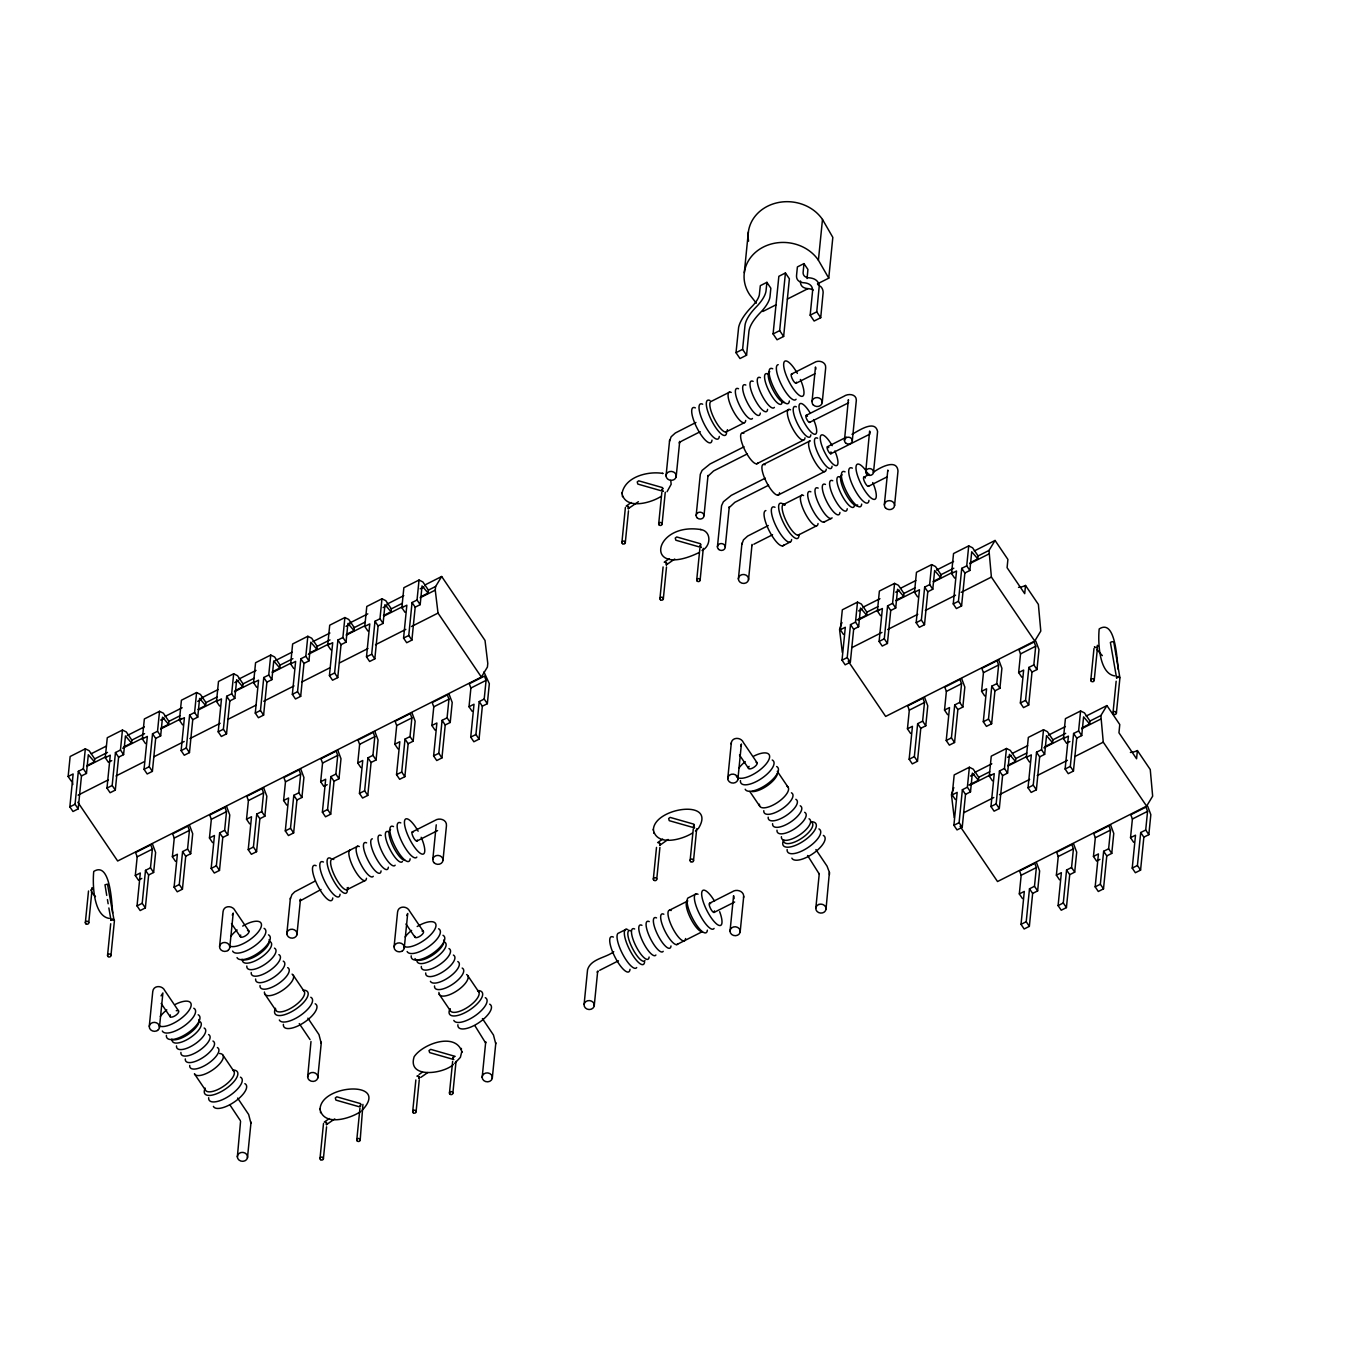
<?xml version="1.0" encoding="UTF-8"?>
<svg xmlns="http://www.w3.org/2000/svg" width="1363" height="1363" viewBox="0 0 1363 1363"><rect width="100%" height="100%" fill="white"/><g stroke="black" fill="none" stroke-linecap="round" stroke-linejoin="round"><path stroke-width="1.5" d="M1118.29 669.54C1116.91 660.68 1115.769 618.189 1099.191 628.939C1097.879 641.939 1098.919 673.543 1114.73 675.912M807.066 278.546L807.918 269.448L803.966 263.604L797.389 266.927L796.571 275.156A35.659 13.971 -34.1 0 0 804.596 282.822A40.822 15.998 -34.1 0 1 812.535 291.495L810.167 315.177L814.137 321.038L820.713 317.715L823.133 292.602A48.489 18.997 -34.1 0 0 820.185 286.111M250.911 1123.231L248.662 1114.508L237.605 1098.067M290.302 899.052L291.921 894.622L294.698 891.828L314.819 881.248M321.225 1043.325L318.976 1034.602L307.902 1018.161M495.723 1043.751L493.474 1035.028L482.417 1018.587M669.523 441.237L671.141 436.79L675.315 433.008L695.948 422.462M741.847 544.314L743.465 539.867L747.64 536.085L768.272 525.556M731.198 744.028C731.096 736.889 741.029 736.684 743.397 742.545L757.112 762.769M743.585 897.604C744.828 891.419 736.889 888.54 732.391 891.709L709.629 903.226M71.285 781.101L68.15 776.467L70.143 756.499L85.324 748.815L89.174 750.723L94.711 758.884L94.422 761.815L86.823 765.665M85.324 748.815L83.33 768.8L78.338 771.322L81.473 775.939L78.185 808.872L72.989 811.513L69.854 806.879L73.142 773.945L68.15 776.467M78.185 808.872L75.05 804.255L78.338 771.322M81.473 775.939L86.465 773.417L88.322 754.727L94.422 761.815M85.341 922.734L88.51 890.993M88.748 922.751L91.917 891.01M111.732 760.639L108.41 762.326L105.275 757.692L107.268 737.724L122.449 730.04L126.299 731.948L131.836 740.109L131.53 743.039L123.948 746.89M122.449 730.04L120.455 750.008L115.463 752.546L118.598 757.164L115.31 790.097L110.113 792.738L106.978 788.104L110.267 755.17L105.275 757.692M115.31 790.097L112.175 785.48L115.463 752.546M118.598 757.164L123.59 754.642L125.447 735.952L131.53 743.039M107.541 955.497L110.71 923.756M114.441 920.468L110.948 955.514M145.483 743.568L142.348 738.95L144.342 718.965L159.522 711.299L163.373 713.19L168.91 721.368L168.603 724.298L161.021 728.132M159.522 711.299L157.529 731.267L152.537 733.788L155.672 738.422L152.383 771.356L147.187 773.98L144.052 769.345L147.34 736.412L142.348 738.95M135.312 875.506L137.186 856.816L135.584 852.574L150.765 844.89L152.366 849.132L150.492 867.822L153.627 872.456L148.635 874.978L145.364 907.911L140.168 910.552L137.033 905.918L140.304 872.984L135.312 875.506L138.464 880.14L141.786 878.454M152.383 771.356L149.249 766.722L152.537 733.788M145.364 907.911L142.212 903.294L145.5 870.361L150.492 867.822M155.672 738.422L160.664 735.901L162.521 717.211L168.603 724.298M153.627 872.456L155.621 852.488L152.435 843.987M182.557 724.826L179.422 720.192L181.415 700.224L196.596 692.54L200.446 694.449L205.983 702.609L205.677 705.54L198.095 709.373M149.283 1026.237L152.758 991.565C153.389 985.023 162.453 985.193 164.787 990.594L178.502 1010.835M196.596 692.54L194.602 712.508L189.61 715.047L192.745 719.664L189.457 752.597L184.261 755.238L181.126 750.604L184.414 717.671L179.422 720.192M172.385 856.765L174.26 838.075L172.658 833.815L187.838 826.148L189.44 830.391L187.566 849.081L190.701 853.715L185.709 856.237L182.438 889.17L177.241 891.794L174.089 887.16L177.377 854.226L172.385 856.765L175.52 861.382M189.457 752.597L186.322 747.98L189.61 715.047M159.454 1027.446L162.896 992.963L161.055 995.859M182.438 889.17L179.286 884.536L182.574 851.602L187.566 849.081M192.745 719.664L197.737 717.142L199.594 698.452L205.677 705.54M190.701 853.715L192.694 833.73L189.508 825.245M219.63 706.068L216.496 701.434L218.489 681.466L233.669 673.782L237.52 675.69L243.057 683.868L242.75 686.799L235.169 690.632M233.669 673.782L231.676 693.767L226.684 696.289L229.819 700.923L226.531 733.856L221.334 736.48L218.199 731.846L221.488 698.912L216.496 701.434M209.459 838.006L211.333 819.316L209.732 815.074L224.912 807.39L226.514 811.632L224.639 830.323L227.774 834.957L222.782 837.478L219.494 870.412L214.315 873.036L211.163 868.418L214.451 835.485L209.459 838.006L212.594 842.641M226.531 733.856L223.396 729.222L226.684 696.289M219.494 870.412L216.359 865.795L219.647 832.861L224.639 830.323M229.819 700.923L234.811 698.384L236.668 679.694L242.75 686.799M227.774 834.957L229.768 814.989L226.582 806.487M219.596 946.348L223.055 911.66C223.702 905.134 232.766 905.305 235.083 910.688L248.816 930.946M256.704 687.327L253.569 682.693L255.563 662.725L270.743 655.041L274.593 656.949L280.114 665.11L279.824 668.04L272.242 671.874M229.768 947.541L233.209 913.057L232.289 915.101M270.743 655.041L268.75 675.009L263.758 677.53L266.892 682.164L263.604 715.098L258.408 717.722L255.273 713.105L258.561 680.171L253.569 682.693M246.533 819.248L248.407 800.558L246.805 796.316L261.986 788.649L263.587 792.891L261.713 811.581L264.848 816.198L259.856 818.737L256.568 851.671L251.371 854.294L248.236 849.66L251.525 816.727L246.533 819.248L249.668 823.882M263.604 715.098L260.469 710.481L263.758 677.53M256.568 851.671L253.433 847.036L256.721 814.103L261.713 811.581M266.892 682.164L271.884 679.643L273.742 660.953L279.824 668.04M264.848 816.198L266.841 796.231L263.655 787.746M237.349 1156.931L240.57 1121.289M293.778 668.569L290.643 663.934L292.636 643.966L307.817 636.282L311.667 638.191L317.187 646.352L316.898 649.299L309.316 653.133M307.817 636.282L305.823 656.267L300.831 658.789L303.966 663.423L300.678 696.357L295.481 698.98L292.346 694.346L295.635 661.413L290.643 663.934M247.453 1157.92A5.128 4.481 5.7 0 0 240.91 1152.536A5.128 4.481 5.7 0 0 239.002 1160.066A5.128 4.481 5.7 0 0 247.453 1157.92L251.031 1122.107M283.606 800.507L285.48 781.817L283.879 777.574L299.059 769.891L300.661 774.133L298.787 792.823L301.922 797.457L296.93 799.979L293.641 832.912L288.445 835.536L285.31 830.919L288.598 797.985L283.606 800.507L286.741 805.141M300.678 696.357L297.543 691.723L300.831 658.789M293.641 832.912L290.506 828.295L293.795 795.345L298.787 792.823M303.966 663.423L308.958 660.885L310.815 642.194L316.898 649.299M286.826 933.774L290.404 897.91M301.922 797.457L303.915 777.489L300.729 768.988M296.93 934.779A5.128 4.481 5.7 0 0 290.404 929.379A5.128 4.481 5.7 0 0 288.496 936.926A5.128 4.481 5.7 0 0 296.93 934.779L300.49 899.171L300.047 900.943L321.021 889.494M330.851 649.81L327.716 645.193L329.71 625.208L344.89 617.541L348.741 619.449L354.261 627.61L353.971 630.541L346.389 634.374M344.89 617.541L342.897 637.509L337.905 640.031L341.04 644.665L337.751 677.598L332.555 680.222L329.42 675.605L332.708 642.672L327.716 645.193M320.68 781.749L322.554 763.059L320.952 758.816L336.133 751.132L337.734 755.392L335.86 774.082L338.995 778.699L334.003 781.238L330.715 814.171L325.518 816.795L322.384 812.161L325.672 779.227L320.68 781.749L323.815 786.383L327.154 784.696M337.751 677.598L334.617 672.964L337.905 640.031M330.715 814.171L327.58 809.537L330.868 776.603L335.86 774.082M341.04 644.665L346.032 642.143L347.889 623.453L353.971 630.541M307.663 1077.026L310.985 1041.519M338.995 778.699L340.989 758.731L337.803 750.229M317.766 1078.031A5.128 4.481 5.7 0 0 311.224 1072.63A5.128 4.481 5.7 0 0 309.316 1080.178A5.128 4.481 5.7 0 0 317.766 1078.031L321.327 1042.201M367.925 631.069L364.79 626.435L366.783 606.467L381.964 598.783L385.814 600.691L391.334 608.852L391.045 611.783L383.463 615.633M381.964 598.783L379.97 618.768L374.978 621.289L378.113 625.907L374.825 658.857L369.629 661.481L366.494 656.847L369.782 623.913L364.79 626.435M357.753 763.007L359.628 744.317L358.026 740.075L373.206 732.391L374.808 736.633L372.934 755.323L376.069 759.958L371.077 762.479L367.789 795.413L362.592 798.037L359.457 793.419L362.745 760.486L357.753 763.007L360.888 767.625M319.998 1158.584L323.508 1123.487M374.825 658.857L371.69 654.223L374.978 621.289M323.406 1158.601L326.575 1126.843M367.789 795.413L364.654 790.779L367.942 757.845L372.934 755.323M378.113 625.907L383.105 623.385L384.962 604.695L391.045 611.783M376.069 759.958L378.062 739.973L374.876 731.488M404.998 612.311L401.864 607.694L403.857 587.709L419.037 580.042L422.888 581.95L428.408 590.111L428.118 593.041L420.537 596.875M419.037 580.042L417.044 600.01L412.052 602.531L415.187 607.165L411.899 640.099L406.702 642.723L403.567 638.105L406.856 605.172L401.864 607.694M394.827 744.249L396.701 725.559L395.1 721.317L410.28 713.633L411.882 717.892L410.007 736.582L413.142 741.199L408.15 743.721L404.862 776.671L399.666 779.295L396.531 774.661L399.819 741.728L394.827 744.249L397.962 748.883M356.782 1139.979L359.951 1108.221M411.899 640.099L408.764 635.465L412.052 602.531M360.19 1139.996L362.933 1104.388M404.862 776.671L401.727 772.037L405.015 739.104L410.007 736.582M415.187 607.165L420.179 604.644L422.036 585.954L428.118 593.041M413.142 741.199L415.136 721.231L411.95 712.73M394.094 946.757L397.57 912.068C398.2 905.543 407.264 905.714 409.599 911.114L423.314 931.355M481.36 677.053L438.017 613.094L435.257 590.128L435.632 586.465L441.68 576.498L485.024 640.457L487.784 663.423L487.409 667.086L481.36 677.053L117.661 861.007L77.827 802.245M404.266 947.966L407.707 913.483L406.804 915.51M431.901 725.508L433.775 706.818L432.173 702.558L447.354 694.891L448.955 699.134L447.081 717.824L450.216 722.458L445.224 724.98L441.936 757.913L436.739 760.537L433.604 755.92L436.893 722.986L431.901 725.508L435.036 730.125M441.936 757.913L438.801 753.279L442.089 720.346L447.081 717.824M432.821 859.269L436.245 824.819M450.216 722.458L452.209 702.473L449.023 693.988M412.682 1111.697L415.851 1079.956M416.09 1111.714L419.259 1079.973M442.975 860.479L446.451 825.774C447.115 819.623 439.346 817.391 434.984 820.441L412.239 831.941M469.025 706.733L470.899 688.042L469.298 683.783L484.478 676.116L486.08 680.358L484.206 699.049L487.341 703.683L482.349 706.204L479.06 739.138L473.864 741.762L470.729 737.144L474.017 704.211L469.025 706.733L472.16 711.35M479.06 739.138L475.926 734.504L479.214 701.57L484.206 699.049M487.341 703.683L489.334 683.698L483.933 671.942M449.466 1093.092L452.635 1061.351M452.874 1093.126L456.043 1061.368M482.161 1077.452L485.722 1041.809L485.603 1042.934L474.903 1025.692M492.264 1078.44A5.128 4.481 5.7 0 0 485.722 1073.056A5.128 4.481 5.7 0 0 483.814 1080.586A5.128 4.481 5.7 0 0 492.264 1078.44L495.842 1042.627M621.903 542.559L625.396 507.479M625.31 542.576L628.479 510.835M584.097 1004.446L587.555 969.74C590.843 958.649 605.973 957.899 613.742 951.698M594.251 1005.655L597.693 971.206L597.198 972.262L598.238 971.223M658.687 523.954L661.856 492.213M666.047 475.96L669.625 440.096M662.094 523.971L665.263 492.23M659.931 598.698L663.1 566.94M663.338 598.715L666.507 566.974M676.15 476.948A5.128 4.481 5.7 0 0 669.625 471.564A5.128 4.481 5.7 0 0 667.717 479.112A5.128 4.481 5.7 0 0 676.15 476.948L679.711 441.356L679.268 443.111M653.337 879.135L656.506 847.394M656.745 879.169L659.913 847.411M696.152 515.589L700.309 474.273L702.115 470.388L710.038 463.982L744.045 446.791M696.714 580.093L699.883 548.352M704.007 515.64L708.01 475.414L707.908 476.283L713.582 470.951L747.384 453.862M700.122 580.11L703.291 548.369M736.02 352.676L738.61 327.512A48.489 18.997 -34.1 0 1 750.962 307.578L752.427 306.062A27.976 10.955 -34.1 0 0 759.344 294.834L760.315 285.668L766.892 282.345L770.845 288.206L770.027 296.435A35.659 13.971 -34.1 0 1 759.532 313.473A40.822 15.998 -34.1 0 0 748.917 331.516L746.566 355.215L739.99 358.537L736.02 352.676L742.596 349.354L744.965 325.672A40.822 15.998 -34.1 0 1 755.562 307.629A35.659 13.971 -34.1 0 0 766.057 290.592L766.892 282.345M744.3 272.719L748.372 231.966M717.415 546.972L721.572 505.639L723.378 501.771L731.301 495.348L765.29 478.157M690.121 860.547L693.29 828.789M693.528 860.564L696.697 828.806M725.252 547.006L729.273 506.78L729.154 507.649L734.844 502.317L768.63 485.228M738.388 579.036L741.966 543.173M727.74 778.682L731.318 742.835M748.491 580.025A5.128 4.481 5.7 0 0 741.949 574.641A5.128 4.481 5.7 0 0 740.041 582.188A5.128 4.481 5.7 0 0 748.491 580.025L752.035 544.433M773.094 333.935L778.852 276.297L785.429 272.975L789.381 278.819L783.64 336.457L777.063 339.779L773.094 333.935L779.67 330.613L785.429 272.975M737.843 779.687A5.128 4.481 5.7 0 0 731.301 774.286A5.128 4.481 5.7 0 0 729.392 781.834A5.128 4.481 5.7 0 0 737.843 779.687L741.404 744.011L740.876 746.14M730.023 931.304L733.584 895.678L734.061 898.66M803.966 263.604L803.097 272.702A27.976 10.955 -34.1 0 0 808.395 277.762L809.707 277.865A48.489 18.997 -34.1 0 1 819.163 286.758L816.744 311.854L820.713 317.715M740.126 932.309A5.128 4.481 5.7 0 0 733.584 926.925A5.128 4.481 5.7 0 0 731.675 934.456A5.128 4.481 5.7 0 0 740.126 932.309L743.704 896.428M817.459 283.862L828.755 278.154L818.413 260.214L822.485 219.46A40.106 35.08 5.7 0 0 774.576 203.462A40.106 35.08 5.7 0 0 748.577 241.149M812.041 401.455L815.483 367.005L815.858 369.186M828.755 278.154L832.827 237.383L822.485 219.46M822.213 402.647L825.671 367.942C826.336 361.808 818.567 359.576 814.205 362.609L791.46 374.109M844.447 440.59L848.365 399.7L848.519 400.637M852.301 440.641L856.339 400.194C856.373 393.856 848.042 393.345 843.97 396.258L806.197 415.357M843.458 634.408L840.324 629.774L842.317 609.806L857.497 602.122L861.348 604.03L866.885 612.191L866.595 615.122L857.106 619.926M815.841 907.997L819.282 873.53M857.497 602.122L855.504 622.107L850.512 624.629L853.647 629.246L850.359 662.179L845.162 664.82L842.027 660.186L845.316 627.253L840.324 629.774M865.709 471.956L869.628 431.066L870.19 432.855M850.359 662.179L847.224 657.562L850.512 624.629M826.012 909.206L829.403 872.405L827.068 866.169L815.909 849.575M873.547 472.007L877.585 431.56C875.063 418.765 857.106 431.781 851.994 434.303M853.647 629.246L858.639 626.724L860.513 608.034L866.595 615.122M884.366 504.531L887.807 470.082L887.807 471.104M880.532 615.65L877.397 611.033L879.391 591.048L894.571 583.381L898.421 585.289L903.959 593.45L903.669 596.381L896.07 600.214M894.571 583.381L892.578 603.349L887.586 605.871L890.721 610.505L887.432 643.438L882.236 646.062L879.101 641.445L882.389 608.494L877.397 611.033M894.537 505.741L897.996 471.019C896.888 457.525 877.925 468.753 873.274 472.399M887.432 643.438L884.297 638.804L887.586 605.871M890.721 610.505L895.712 607.983L897.57 589.293L903.669 596.381M917.606 596.909L914.471 592.275L916.464 572.307L931.645 564.623L935.495 566.531L941.032 574.692L940.743 577.622L933.144 581.473M931.645 564.623L929.651 584.591L924.659 587.129L927.794 591.746L924.506 624.68L919.309 627.321L916.175 622.687L919.463 589.753L914.471 592.275M907.451 728.847L909.308 710.157L907.707 705.898L922.887 698.231L924.489 702.473L922.632 721.163L925.767 725.798L920.775 728.319L917.486 761.253L912.29 763.876L909.155 759.242L912.443 726.309L907.451 728.847L910.586 733.464M924.506 624.68L921.371 620.063L924.659 587.129M917.486 761.253L914.352 756.618L917.64 723.685L922.632 721.163M927.794 591.746L932.786 589.225L934.643 570.535L940.743 577.622M925.767 725.798L927.76 705.813L924.557 697.328M954.679 578.151L951.544 573.533L953.538 553.548L968.718 545.881L972.569 547.773L978.106 555.951L977.816 558.881L970.217 562.715M968.718 545.881L966.725 565.849L961.733 568.371L964.868 573.005L961.579 605.939L956.383 608.562L953.248 603.928L956.536 570.995L951.544 573.533M944.525 710.089L946.382 691.399L944.78 687.156L959.961 679.473L961.562 683.715L959.705 702.405L962.84 707.039L957.848 709.561L954.56 742.494L949.364 745.135L946.229 740.501L949.517 707.567L944.525 710.089L947.66 714.723M961.579 605.939L958.445 601.304L961.733 568.371M954.56 742.494L951.425 737.877L954.713 704.944L959.705 702.405M964.868 573.005L969.86 570.484L971.717 551.794L977.816 558.881M955.327 799.519L952.192 794.885L954.185 774.917L969.366 767.233L973.216 769.141L978.753 777.302L978.464 780.232L968.974 785.037M962.84 707.039L964.834 687.071L961.631 678.57M969.366 767.233L967.372 787.201L962.38 789.722L965.515 794.356L962.227 827.29L957.03 829.914L953.896 825.297L957.184 792.363L952.192 794.885M962.227 827.29L959.092 822.673L962.38 789.722M848.178 661.106L885.66 716.427L1034.738 641.036L991.395 577.077L989.01 550.431L995.058 540.464L1007.904 559.443L1007.087 567.672L1024.703 593.672L1025.521 585.443A17.072 14.925 5.7 0 1 1018.536 587.351M965.515 794.356L970.507 791.835L972.364 773.145L978.464 780.232M981.599 691.348L983.456 672.658L981.854 668.398L997.035 660.731L998.636 664.974L996.762 683.664L999.914 688.298L994.922 690.82L991.634 723.753L986.437 726.377L983.302 721.743L986.591 688.809L981.599 691.348L984.733 695.965M991.634 723.753L988.499 719.119L991.77 686.185L996.762 683.664M992.4 780.76L989.265 776.126L991.259 756.158L1006.439 748.474L1010.29 750.383L1015.827 758.544L1015.537 761.491L1007.939 765.325M999.914 688.298L1001.907 668.313L998.704 659.828M1006.439 748.474L1004.446 768.459L999.454 770.981L1002.589 775.615L999.3 808.549L994.104 811.172L990.969 806.538L994.257 773.605L989.265 776.126M999.3 808.549L996.166 803.914L999.454 770.981M1002.589 775.615L1007.581 773.077L1009.438 754.386L1015.537 761.491M1018.655 672.589L1020.529 653.899L1018.928 649.657L1034.108 641.973L1035.71 646.215L1033.835 664.905L1036.97 669.54L1031.995 672.061L1028.707 704.995L1023.511 707.618L1020.376 703.001L1023.647 670.068L1018.655 672.589L1021.807 677.224M1028.707 704.995L1025.572 700.378L1028.844 667.444L1033.835 664.905M1029.474 762.002L1026.339 757.385L1028.332 737.4L1043.513 729.733L1047.363 731.641L1052.9 739.802L1052.594 742.733L1045.012 746.566M1036.97 669.54L1038.981 649.572L1035.778 641.07M1043.513 729.733L1041.519 749.701L1036.527 752.223L1039.662 756.857L1036.374 789.79L1031.178 792.414L1028.043 787.797L1031.331 754.863L1026.339 757.385M1019.32 893.941L1021.177 875.25L1019.575 871.008L1034.756 863.324L1036.357 867.584L1034.483 886.274L1037.635 890.891L1032.643 893.429L1029.355 926.363L1024.158 928.987L1021.023 924.353L1024.312 891.419L1019.32 893.941L1022.454 898.575M1036.374 789.79L1033.239 785.156L1036.527 752.223M1029.355 926.363L1026.22 921.729L1029.491 888.795L1034.483 886.274M1039.662 756.857L1044.654 754.335L1046.511 735.645L1052.594 742.733M1037.635 890.891L1039.628 870.923L1036.425 862.421M1069.87 741.574L1066.548 743.261L1063.413 738.627L1065.406 718.659L1080.586 710.975L1084.437 712.883L1089.974 721.044L1089.667 723.974L1082.086 727.825M1080.586 710.975L1078.593 730.96L1073.601 733.481L1076.736 738.099L1073.448 771.049L1068.251 773.673L1065.116 769.039L1068.405 736.105L1063.413 738.627M1056.376 875.199L1058.25 856.509L1056.649 852.267L1071.829 844.583L1073.431 848.825L1071.557 867.515L1074.691 872.15L1069.716 874.671L1066.428 907.605L1061.232 910.228L1058.097 905.611L1061.368 872.678L1056.376 875.199L1059.528 879.817M1073.448 771.049L1070.313 766.415L1073.601 733.481M1066.428 907.605L1063.293 902.97L1066.565 870.037L1071.557 867.515M1076.736 738.099L1081.728 735.577L1083.585 716.887L1089.667 723.974M1090.809 680.222L1093.978 648.481M1074.691 872.15L1076.702 852.165L1073.499 843.68M1094.216 680.239L1097.385 648.498M960.046 826.217L997.529 881.537L1146.607 806.129L1103.263 742.171L1100.878 715.541L1106.926 705.574L1119.773 724.554L1118.955 732.783L1136.572 758.782L1137.389 750.553A17.072 14.925 5.7 0 1 1130.404 752.444M1093.45 856.441L1095.324 837.751L1093.722 833.509L1108.903 825.825L1110.504 830.084L1108.63 848.774L1111.765 853.391L1106.773 855.913L1103.502 888.863L1098.305 891.487L1095.17 886.853L1098.442 853.92L1093.45 856.441L1096.602 861.075L1099.924 859.389M1112.992 712.985L1116.161 681.244M1116.399 713.002L1119.909 677.956M1103.502 888.863L1100.35 884.229L1103.638 851.296L1108.63 848.774M1111.765 853.391L1113.758 833.423L1110.572 824.922M1130.523 837.7L1132.397 819.01L1130.796 814.75L1145.976 807.083L1147.578 811.326L1145.704 830.016L1148.839 834.65L1143.847 837.172L1140.575 870.105L1135.379 872.729L1132.227 868.112L1135.515 835.178L1130.523 837.7L1133.658 842.317M1140.575 870.105L1137.424 865.471L1140.712 832.537L1145.704 830.016M1148.839 834.65L1150.832 814.665L1147.646 806.18M112.703 912.989C111.766 903.89 110.471 860.769 93.74 871.451C92.411 884.451 93.468 916.055 109.279 918.423M320.066 1109.738C319.862 1084.164 390.806 1079.837 362.081 1110.402M461.836 1051.401L460.387 1057.364L454.714 1063.361M621.971 493.713C624.782 476.641 648.294 470.831 663.117 473.472L662.333 473.336M653.405 830.288C652.911 807.85 717.347 797.883 698.469 828.346M114.373 920.042L111.085 920.11A1.704 1.431 3.2 0 1 113.913 919.446L107.49 884.127L104.985 884.808L106.723 895.406M111.033 920.468L108.87 907.945M1116.501 678.041L1119.381 676.934A1.704 1.431 3.2 0 0 1116.536 677.598L1110.385 642.433L1112.106 641.666L1113.741 641.939L1119.875 677.581M751.933 545.575L752.189 545.404M841.942 622.516L839.557 629.502L842.317 652.468M1034.738 641.036L1040.787 631.069L1038.385 604.422L1025.521 585.443M953.81 787.61L951.425 794.612L954.185 817.579M1146.607 806.129L1152.655 796.162L1150.253 769.533L1137.389 750.553M667.035 491.753L671.158 484.291L670.749 480.372M679.507 442.719L680.887 441.527M419.088 1078.525L419.293 1078.303A1.704 1.465 11.5 0 0 417.76 1076.054L416.942 1076.174A1.721 1.056 36.5 0 1 418.066 1076.378L418.407 1076.668A1.704 0.869 48 0 1 419.105 1078.593M702.013 550.533C711.179 546.103 711.707 530.923 700.361 529.474M695.403 830.97L697.958 828.857M419.037 1074.504L422.496 1072.085M420.86 1077.366L427.795 1072.528M626.196 506.048L631.256 502.504M628.19 508.808A1.704 0.92 52.8 0 0 627.372 506.303L627.508 506.116A1.704 1.465 12.6 0 1 628.326 508.62L638.378 501.703M664.224 562.186L669.284 558.643M666.371 564.759A1.704 1.465 12.6 0 0 665.536 562.255L665.4 562.442A1.704 0.92 52.8 0 1 666.217 564.946L674.736 559.017M657.613 842.624L662.691 839.097M659.76 845.213A1.704 1.465 12.6 0 0 658.942 842.709L658.806 842.879A1.704 0.92 52.8 0 1 659.624 845.401L668.126 839.455M324.292 1122.056L329.352 1118.529M326.421 1124.645A1.704 1.465 12.6 0 0 325.604 1122.141L325.467 1122.311A1.704 0.92 52.8 0 1 326.456 1124.645L334.787 1118.887M661.089 496.405C650.764 503.1 624.901 510.324 621.818 492.776M699.117 552.543C642.978 579.701 652.451 521.637 701.144 529.611M692.506 832.997C682.199 839.676 656.336 846.9 653.252 829.368M360.803 1111.458C350.359 1118.716 323.389 1126.962 319.913 1108.801M453.436 1064.435C443.486 1073.993 406.992 1078.968 414.148 1056.734C422.99 1043.513 456.418 1031.723 462.006 1052.338M681.79 441.016L700.241 431.679M762.854 311.48L776.041 304.801M787.337 299.093L808.038 288.615M810.167 315.177L816.744 311.854M729.682 392.067L711.435 401.301A17.072 4.873 63.2 0 0 715.575 421.269A17.072 4.873 63.2 0 0 727.45 429.669M796.162 383.207L814.938 373.718M725.866 432.054L744.113 422.82M91.236 753.739L106.382 746.072M127.219 735.526L144.274 726.905M165.11 716.376L182.165 707.755M201.094 698.163L218.148 689.542M238.985 679.013L256.04 670.392M274.985 660.799L292.023 652.178M312.86 641.649L329.914 633.011M348.86 623.436L367.806 613.861M386.751 604.269L403.789 595.648M424.626 585.119L441.68 576.498M160.664 720.073L164.446 718.165M197.737 701.332L201.52 699.406M234.811 682.573L238.593 680.648M346.015 626.316L349.814 624.407M383.088 607.574L386.888 605.649M420.162 588.816L423.961 586.908M94.711 758.884L107.507 752.41M131.836 740.109L144.597 733.652M168.91 721.368L179.848 715.831M205.983 702.609L216.921 697.072M243.057 683.868L253.995 678.331M280.114 665.11L292.892 658.653M317.187 646.352L329.965 639.894M354.261 627.61L365.216 622.073M391.334 608.852L402.289 603.315M428.408 590.111L435.632 586.465M742.256 433.042L788.956 409.428M86.704 766.415L105.65 756.84M122.704 748.219L143.541 737.673M160.595 729.052L181.432 718.522M198.47 709.884L217.416 700.309M234.47 691.688L253.416 682.113M272.361 672.521L291.29 662.946M308.345 654.325L329.182 643.779M346.236 635.158L365.182 625.583M384.11 615.991L403.056 606.416M420.111 597.795L435.257 590.128M809.52 422.428L848.604 402.767M78.1 795.14L108.41 779.806M115.991 775.973L144.41 761.61M153.883 756.806L184.192 741.489M189.866 738.61L220.176 723.276M227.757 719.443L256.176 705.08M263.741 701.246L294.05 685.913M301.632 682.079L330.05 667.717M339.523 662.912L367.942 648.549M375.507 644.716L405.816 629.382M411.507 626.503L438.017 613.094M69.854 806.879L75.05 804.255M106.978 788.104L112.175 785.48M144.052 769.345L149.249 766.722M181.126 750.604L186.322 747.98M218.199 731.846L223.396 729.222M255.273 713.105L260.469 710.481M292.346 694.346L297.543 691.723M329.42 675.605L334.617 672.964M366.494 656.847L371.69 654.223M403.567 638.105L408.764 635.465M756.686 463.795L803.403 440.181M763.519 464.408L810.218 440.794A17.072 4.873 63.2 0 0 814.358 460.762A17.072 4.873 63.2 0 0 826.251 469.162M827.443 446.723L846.338 437.182M830.766 453.794L869.867 434.133M777.949 495.161L824.649 471.547M783.759 504.378L802.006 495.144M863.801 477.186L869.475 474.324M753.841 544.229L772.565 534.756M868.504 486.284L887.262 476.794M137.186 856.816L152.366 849.132M174.26 838.075L189.44 830.391M211.333 819.316L226.514 811.632M248.407 800.558L263.587 792.891M285.48 781.817L300.661 774.133M322.554 763.059L337.734 755.392M359.628 744.317L374.808 736.633M396.701 725.559L411.882 717.892M433.775 706.818L448.955 699.134M470.899 688.042L486.08 680.358M798.19 535.131L816.437 525.897M823.746 522.216L831.038 518.519M782.498 545.933L789.79 542.235M137.033 905.918L142.212 903.294M174.089 887.16L179.286 884.536M211.163 868.418L216.359 865.795M248.236 849.66L253.433 847.036M285.31 830.919L290.506 828.295M322.384 812.161L327.58 809.537M359.457 793.419L364.654 790.779M396.531 774.661L401.727 772.037M433.604 755.92L438.801 753.279M470.729 737.144L475.926 734.504M332.214 859.116L357.753 846.202M862.949 607.268L879.936 598.681M900.704 588.186L915.8 580.553M936.551 570.058L953.538 561.454M974.289 550.959L995.058 540.464M858.639 610.914L862.438 608.988M895.712 592.155L899.512 590.247M866.885 612.191L877.823 606.654M903.959 593.45L914.897 587.913M941.032 574.692L953.793 568.235M978.106 555.951L989.01 550.431M416.942 841.022L437.591 830.595M858.434 619.961L879.186 609.465M896.173 600.879L915.033 591.321M933.911 581.78L952.788 572.239M969.757 563.652L988.635 554.111M346.645 889.869L364.892 880.651M851.756 647.698L881.946 632.432M887.603 629.57L917.793 614.287M925.341 610.471L955.548 595.205M961.205 592.343L991.395 577.077M842.027 660.186L847.224 657.562M879.101 641.445L884.297 638.804M916.175 622.687L921.371 620.063M953.248 603.928L958.445 601.304M909.308 710.157L924.489 702.473M946.382 691.399L961.562 683.715M983.456 672.658L998.636 664.974M1020.529 653.899L1035.71 646.215M909.155 759.242L914.352 756.618M946.229 740.501L951.425 737.877M983.302 721.743L988.499 719.119M1020.376 703.001L1025.572 700.378M626.162 929.276L618.87 932.974A19.627 5.605 63.2 0 0 622.431 953.674A19.627 5.605 63.2 0 0 636.708 967.543M696.237 893.838L688.928 897.535A19.627 5.605 63.2 0 0 693.699 920.485A19.627 5.605 63.2 0 0 707.363 930.162M669.574 910.177L687.821 900.943A17.072 4.873 63.2 0 0 689.934 916.958A17.072 4.873 63.2 0 0 702.252 931.696L676.712 944.61M974.818 772.378L991.804 763.791M1012.556 753.296L1027.668 745.663M1048.42 735.151L1065.406 726.564M1086.158 716.069L1106.926 705.574M970.507 776.024L974.306 774.099M1007.581 757.266L1011.363 755.341M978.753 777.302L989.691 771.765M1015.827 758.544L1026.765 753.023M1052.9 739.802L1065.662 733.345M1089.974 721.044L1100.878 715.541M599.703 970.286L618.461 960.796M714.025 912.443L734.64 902.016M970.303 785.071L991.054 774.559M1008.041 765.972L1026.901 756.431M1043.888 747.844L1064.656 737.349M1081.626 728.745L1100.503 719.204M963.624 812.808L993.814 797.525M999.471 794.663L1029.661 779.397M1037.209 775.581L1067.416 760.315M1074.964 756.499L1103.263 742.171M953.896 825.297L959.092 822.673M990.969 806.538L996.166 803.914M1028.043 787.797L1033.239 785.156M1065.116 769.039L1070.313 766.415M1021.177 875.25L1036.357 867.584M1058.25 856.509L1073.431 848.825M1095.324 837.751L1110.504 830.084M1132.397 819.01L1147.578 811.326M1021.023 924.353L1026.22 921.729M1058.097 905.611L1063.293 902.97M1095.17 886.853L1100.35 884.229M1132.227 868.112L1137.424 865.471M662.469 487.596L638.668 480.815L637.237 481.957L637.799 484.069L661.259 490.782M700.497 543.735L676.712 536.954L675.264 538.095L675.827 540.208L699.304 546.921M693.886 824.172L670.102 817.391L668.671 818.533L669.216 820.662L692.694 827.358M360.565 1103.604L336.763 1096.823L335.332 1097.982L335.894 1100.094L359.355 1106.79M455.174 1056.393L430.708 1049.357L429.004 1050.566L429.669 1052.611L453.828 1059.545M1095.085 647.374L1094.455 646.744A1.704 1.602 -59.9 0 0 1095.341 647.612M1096.704 649.384L1102.343 655.637M91.253 891.896L95.478 896.598M756.346 303.182L749.82 294.902A40.106 35.08 5.7 0 1 763.416 247.01A40.106 35.08 5.7 0 1 818.413 260.214M966.725 565.849L969.86 570.484M1078.593 730.96L1081.728 735.577M1028.844 667.444L1031.995 672.061M1140.712 832.537L1143.847 837.172M779.67 330.613L783.64 336.457M929.651 584.591L932.786 589.225M1041.519 749.701L1044.654 754.335M991.77 686.185L994.922 690.82M1103.638 851.296L1106.773 855.913M742.596 349.354L746.566 355.215M892.578 603.349L895.712 607.983M1004.446 768.459L1007.581 773.077M954.713 704.944L957.848 709.561M1066.565 870.037L1069.716 874.671M855.504 622.107L858.639 626.724M967.372 787.201L970.507 791.835M917.64 723.685L920.775 728.319M1029.491 888.795L1032.643 893.429M777.285 771.288L788.291 787.541M739.496 755.034L748.56 768.425M807.578 855.504L819.299 874.109M749.752 791.443L759.668 806.061M417.044 600.01L420.179 604.644M479.214 701.57L482.349 706.204M379.97 618.768L383.105 623.385M442.089 720.346L445.224 724.98M342.897 637.509L346.032 642.143M405.015 739.104L408.15 743.721M305.823 656.267L308.958 660.885M367.942 757.845L371.077 762.479M268.75 675.009L271.884 679.643M467.85 975.789L478.856 992.043M330.868 776.603L334.003 781.238M405.987 923.978L415.051 937.352M439.227 994.326L450.233 1010.562M231.676 693.767L234.811 698.384M293.795 795.345L296.93 799.979M194.602 712.508L197.737 717.142M256.721 814.103L259.856 818.737M157.529 731.267L160.664 735.901M219.647 832.861L222.782 837.478M293.335 975.38L304.358 991.634M120.455 750.008L123.59 754.642M231.489 923.569L240.535 936.943M299.264 1023.596L310.031 1039.56M182.574 851.602L185.709 856.237M264.712 993.9L275.735 1010.153M83.33 768.8L86.465 773.417M145.5 870.361L148.635 874.978M223.038 1055.286L234.044 1071.522M161.175 1003.475L170.239 1016.832M230.091 1105.172L240.178 1120.369M205.421 1090.059L194.415 1073.805A17.072 6.679 -34.1 0 0 215.303 1067.979A17.072 6.679 -34.1 0 0 219.63 1053.497M622.329 495.774L622.499 496.711M653.763 832.35L653.916 833.304M461.324 1048.386L461.478 1049.34M320.424 1111.782L320.595 1112.736M107.438 899.58L108.154 903.771M72.307 780.352L72.818 784.526M829.403 872.405L829.471 874.535M760.298 413.074A17.072 4.873 63.2 0 1 747.367 402.698A17.072 4.873 63.2 0 1 745.834 385.048M752.478 418.441A17.072 4.873 63.2 0 1 739.07 404.385A17.072 4.873 63.2 0 1 738.542 388.745M767.59 409.377A17.072 4.873 63.2 0 1 754.659 399.001A17.072 4.873 63.2 0 1 753.143 381.367M774.388 407.367A17.072 4.873 63.2 0 1 760.963 393.311A17.072 4.873 63.2 0 1 760.435 377.67M782.192 402A17.072 4.873 63.2 0 1 769.26 391.624A17.072 4.873 63.2 0 1 767.727 373.973M784.253 402.528A17.072 4.873 63.2 0 1 771.918 387.774A17.072 4.873 63.2 0 1 769.822 371.775M789.347 400.995A19.627 5.605 63.2 0 1 774.474 389.068A19.627 5.605 63.2 0 1 772.719 368.777M796.06 399.24A19.627 5.605 63.2 0 1 781.766 385.371A19.627 5.605 63.2 0 1 778.222 364.671M800.405 379.476A19.627 5.605 63.2 0 1 798.326 394.571A19.627 5.605 63.2 0 1 783.657 365.233A19.627 5.605 63.2 0 1 797.355 373.377M711.997 440.113A19.627 5.605 63.2 0 1 697.106 428.186A19.627 5.605 63.2 0 1 695.369 407.895M719.289 436.433A19.627 5.605 63.2 0 1 704.415 424.506A19.627 5.605 63.2 0 1 702.661 404.215M726.581 432.735A19.627 5.605 63.2 0 1 711.707 420.809A19.627 5.605 63.2 0 1 709.97 400.518M745.697 420.451A17.072 4.873 63.2 0 1 732.766 410.076A17.072 4.873 63.2 0 1 731.25 392.442M796.469 382.185A5.128 1.465 63.2 0 1 793.93 381.623L793.232 380.618A5.128 1.465 63.2 0 1 791.204 375.541A5.128 1.465 63.2 0 1 792.397 374.314M832.111 517.838A17.072 4.873 63.2 0 1 818.703 503.782A17.072 4.873 63.2 0 1 818.175 488.124M824.819 521.518A17.072 4.873 63.2 0 1 811.411 507.462A17.072 4.873 63.2 0 1 810.866 491.822M839.932 512.454A17.072 4.873 63.2 0 1 826.983 502.078A17.072 4.873 63.2 0 1 825.467 484.444M847.224 508.757A17.072 4.873 63.2 0 1 834.292 498.398A17.072 4.873 63.2 0 1 832.759 480.747M854.516 505.077A17.072 4.873 63.2 0 1 841.584 494.701A17.072 4.873 63.2 0 1 840.068 477.05M857.651 504.923A17.072 4.873 63.2 0 1 845.23 492.861A17.072 4.873 63.2 0 1 842.147 474.852M861.689 504.071A19.627 5.605 63.2 0 1 846.798 492.145A19.627 5.605 63.2 0 1 845.06 471.854M868.981 500.374A19.627 5.605 63.2 0 1 854.107 488.448A19.627 5.605 63.2 0 1 852.352 468.156M872.729 482.553A19.627 5.605 63.2 0 1 871.69 498.432A19.627 5.605 63.2 0 1 856.39 471.342A19.627 5.605 63.2 0 1 866.204 471.002M867.089 472.262A19.627 5.605 63.2 0 1 868.844 475.006M783.725 545.132A19.627 5.605 63.2 0 1 769.448 531.263A19.627 5.605 63.2 0 1 765.887 510.563M791.613 539.509A19.627 5.605 63.2 0 1 776.74 527.583A19.627 5.605 63.2 0 1 775.002 507.292M798.922 535.812A19.627 5.605 63.2 0 1 782.907 521.586A19.627 5.605 63.2 0 1 784.543 505.179M818.039 523.528A17.072 4.873 63.2 0 1 805.09 513.152A17.072 4.873 63.2 0 1 803.574 495.519M799.28 534.449A17.072 4.873 63.2 0 1 785.855 520.393A17.072 4.873 63.2 0 1 785.327 504.736M868.742 485.927A5.128 1.465 63.2 0 1 866.255 484.7L865.573 483.695A5.128 1.465 63.2 0 1 863.495 478.209A5.128 1.465 63.2 0 1 865.352 477.953M671.005 945.939A17.072 4.873 63.2 0 1 658.073 935.563A17.072 4.873 63.2 0 1 656.557 917.912M677.803 943.929A17.072 4.873 63.2 0 1 664.377 929.873A17.072 4.873 63.2 0 1 663.849 914.232M663.202 951.306A17.072 4.873 63.2 0 1 649.793 937.25A17.072 4.873 63.2 0 1 649.265 921.609M655.91 955.003A17.072 4.873 63.2 0 1 642.484 940.947A17.072 4.873 63.2 0 1 641.956 925.307M649.112 957.013A17.072 4.873 63.2 0 1 636.18 946.638A17.072 4.873 63.2 0 1 634.664 928.987M644.955 960.54A17.072 4.873 63.2 0 1 631.546 946.484A17.072 4.873 63.2 0 1 631.018 930.844M644.597 961.903A19.627 5.605 63.2 0 1 629.723 949.977A19.627 5.605 63.2 0 1 627.968 929.685M630.013 969.297A19.627 5.605 63.2 0 1 615.122 957.371A19.627 5.605 63.2 0 1 613.384 937.08M719.664 911.711A19.627 5.605 63.2 0 1 715.524 923.007A19.627 5.605 63.2 0 1 701.672 894.418A19.627 5.605 63.2 0 1 714.519 901.113M714.076 928.407A19.627 5.605 63.2 0 1 698.64 912.256A19.627 5.605 63.2 0 1 698.043 894.264M685.606 938.545A17.072 4.873 63.2 0 1 672.675 928.186A17.072 4.873 63.2 0 1 671.158 910.535M714.433 910.876A5.128 1.465 63.2 0 1 712.559 911.557A5.128 1.465 63.2 0 1 709.356 905.441A5.128 1.465 63.2 0 1 710.651 903.686M795.839 799.297A17.072 6.679 -34.1 0 1 785.769 815.841A17.072 6.679 -34.1 0 1 768.187 817.187M791.426 792.789A17.072 6.679 -34.1 0 1 781.357 809.349A17.072 6.679 -34.1 0 1 763.791 810.678M800.234 805.789A17.072 6.679 -34.1 0 1 790.165 822.349A17.072 6.679 -34.1 0 1 772.6 823.678M804.647 812.297A17.072 6.679 -34.1 0 1 794.578 828.84A17.072 6.679 -34.1 0 1 776.995 830.186M809.043 818.788A17.072 6.679 -34.1 0 1 798.974 835.349A17.072 6.679 -34.1 0 1 781.408 836.678M811.258 822.042A17.072 6.679 -34.1 0 1 801.188 838.603A17.072 6.679 -34.1 0 1 783.606 839.932M812.058 821.804A19.627 7.684 -34.1 0 1 802.96 841.448A19.627 7.684 -34.1 0 1 783.555 840.255M818.942 828.925A19.627 7.684 -34.1 0 1 807.356 847.956A19.627 7.684 -34.1 0 1 787.133 849.49M823.337 835.417A19.627 7.684 -34.1 0 1 813.881 852.999A19.627 7.684 -34.1 0 1 791.869 858.162M753.79 756.124A19.627 7.684 -34.1 0 1 769.635 756.312A19.627 7.684 -34.1 0 1 754.812 773.451A19.627 7.684 -34.1 0 1 736.378 776.246M738.78 768.221A19.627 7.684 -34.1 0 1 745.254 761.644M772.242 760.009A19.627 7.684 -34.1 0 1 760.673 779.057A19.627 7.684 -34.1 0 1 740.45 780.59M776.654 766.517A19.627 7.684 -34.1 0 1 767.199 784.1A19.627 7.684 -34.1 0 1 745.186 789.245M787.03 786.298A17.072 6.679 -34.1 0 1 776.961 802.841A17.072 6.679 -34.1 0 1 759.378 804.187M777.557 773.162A17.072 6.679 -34.1 0 1 767.795 785.327A17.072 6.679 -34.1 0 1 752.069 791.596M756.039 762.292A5.128 2.01 -34.1 0 1 756.107 765.41A5.128 2.01 -34.1 0 1 750.212 768.885A5.128 2.01 -34.1 0 1 749.105 766.364M457.781 961.545A17.072 6.679 -34.1 0 1 449.551 976.845A17.072 6.679 -34.1 0 1 430.418 981.326M462.176 968.054A17.072 6.679 -34.1 0 1 452.107 984.597A17.072 6.679 -34.1 0 1 434.524 985.943M453.368 955.054A17.072 6.679 -34.1 0 1 443.299 971.598A17.072 6.679 -34.1 0 1 425.716 972.943M448.972 948.546A17.072 6.679 -34.1 0 1 438.903 965.106A17.072 6.679 -34.1 0 1 421.32 966.435M444.559 942.054A17.072 6.679 -34.1 0 1 434.49 958.598A17.072 6.679 -34.1 0 1 416.908 959.944M443.622 940.044A17.072 6.679 -34.1 0 1 432.292 955.344A17.072 6.679 -34.1 0 1 414.999 958.564M442.992 935.274A19.627 7.684 -34.1 0 1 431.424 954.304A19.627 7.684 -34.1 0 1 411.2 955.838M438.596 928.765A19.627 7.684 -34.1 0 1 429.141 946.348A19.627 7.684 -34.1 0 1 407.128 951.51M417.197 926.516A19.627 7.684 -34.1 0 1 435.53 923.501A19.627 7.684 -34.1 0 1 424.966 939.686A19.627 7.684 -34.1 0 1 404.164 946.45M405.118 936.977A19.627 7.684 -34.1 0 1 411.609 930.401M489.675 1004.173A19.627 7.684 -34.1 0 1 478.106 1023.204A19.627 7.684 -34.1 0 1 457.883 1024.755M485.279 997.665A19.627 7.684 -34.1 0 1 475.823 1015.265A19.627 7.684 -34.1 0 1 453.811 1020.41M466.589 974.545A17.072 6.679 -34.1 0 1 456.52 991.105A17.072 6.679 -34.1 0 1 438.937 992.434M477.595 990.799A17.072 6.679 -34.1 0 1 467.526 1007.359A17.072 6.679 -34.1 0 1 449.943 1008.688M478.396 990.56A19.627 7.684 -34.1 0 1 469.298 1010.204A19.627 7.684 -34.1 0 1 449.892 1009.012M422.036 931.048A5.128 2.01 -34.1 0 1 423.348 932.854A5.128 2.01 -34.1 0 1 419.514 936.5L418.373 937.08A5.128 2.01 -34.1 0 1 414.863 936.245M381.078 870.889A17.072 4.873 63.2 0 1 368.129 860.513A17.072 4.873 63.2 0 1 366.613 842.879M373.258 876.273A17.072 4.873 63.2 0 1 359.849 862.217A17.072 4.873 63.2 0 1 359.321 846.559M388.37 867.192A17.072 4.873 63.2 0 1 376.495 858.792A17.072 4.873 63.2 0 1 372.355 838.824M395.151 865.198A17.072 4.873 63.2 0 1 381.742 851.142A17.072 4.873 63.2 0 1 381.214 835.485M402.46 861.501A17.072 4.873 63.2 0 1 389.051 847.445A17.072 4.873 63.2 0 1 388.506 831.805M405.032 860.343A17.072 4.873 63.2 0 1 392.697 845.605A17.072 4.873 63.2 0 1 390.585 829.59M410.127 858.809A19.627 5.605 63.2 0 1 395.253 846.883A19.627 5.605 63.2 0 1 393.498 826.591M416.839 857.071A19.627 5.605 63.2 0 1 401.421 840.903A19.627 5.605 63.2 0 1 400.807 822.911M421.184 837.291A19.627 5.605 63.2 0 1 419.105 852.386A19.627 5.605 63.2 0 1 404.436 823.065A19.627 5.605 63.2 0 1 418.134 831.209M332.776 897.944A19.627 5.605 63.2 0 1 317.886 886.018A19.627 5.605 63.2 0 1 316.148 865.726M340.069 894.247A19.627 5.605 63.2 0 1 325.195 882.321A19.627 5.605 63.2 0 1 323.44 862.029M347.275 887.603A19.627 5.605 63.2 0 1 333.696 880.89A19.627 5.605 63.2 0 1 330.749 858.332M366.477 878.266A17.072 4.873 63.2 0 1 354.601 869.867A17.072 4.873 63.2 0 1 350.461 849.899M348.229 887.5A17.072 4.873 63.2 0 1 335.298 877.125A17.072 4.873 63.2 0 1 333.782 859.491M417.248 840.017A5.128 1.465 63.2 0 1 414.71 839.455L414.011 838.432A5.128 1.465 63.2 0 1 411.984 833.372A5.128 1.465 63.2 0 1 413.176 832.146M212.969 1041.025A17.072 6.679 -34.1 0 1 202.9 1057.586A17.072 6.679 -34.1 0 1 185.317 1058.915M217.364 1047.534A17.072 6.679 -34.1 0 1 207.295 1064.077A17.072 6.679 -34.1 0 1 189.713 1065.423M208.556 1034.534A17.072 6.679 -34.1 0 1 198.487 1051.077A17.072 6.679 -34.1 0 1 180.904 1052.423M204.16 1028.026A17.072 6.679 -34.1 0 1 194.091 1044.586A17.072 6.679 -34.1 0 1 176.508 1045.915M199.748 1021.534A17.072 6.679 -34.1 0 1 189.678 1038.078A17.072 6.679 -34.1 0 1 172.096 1039.424M198.811 1019.524A17.072 6.679 -34.1 0 1 189.321 1033.563A17.072 6.679 -34.1 0 1 171.448 1039.305M198.18 1014.754A19.627 7.684 -34.1 0 1 186.612 1033.784A19.627 7.684 -34.1 0 1 166.388 1035.335M193.785 1008.245A19.627 7.684 -34.1 0 1 184.329 1025.845A19.627 7.684 -34.1 0 1 162.316 1030.99M175.316 1004.378A19.627 7.684 -34.1 0 1 188.435 1011.227A19.627 7.684 -34.1 0 1 159.352 1025.93M160.306 1016.457A19.627 7.684 -34.1 0 1 166.797 1009.881M244.863 1083.653A19.627 7.684 -34.1 0 1 235.407 1101.236A19.627 7.684 -34.1 0 1 213.395 1106.398M240.467 1077.162A19.627 7.684 -34.1 0 1 228.882 1096.193A19.627 7.684 -34.1 0 1 208.675 1097.726M232.783 1070.279A17.072 6.679 -34.1 0 1 222.714 1086.839A17.072 6.679 -34.1 0 1 205.132 1088.168M233.584 1070.04A19.627 7.684 -34.1 0 1 224.486 1089.684A19.627 7.684 -34.1 0 1 205.08 1088.492M176.253 1010.716A5.128 2.01 -34.1 0 1 178.672 1011.959A5.128 2.01 -34.1 0 1 174.703 1015.997L173.561 1016.577A5.128 2.01 -34.1 0 1 170.409 1014.958M283.265 961.136A17.072 6.679 -34.1 0 1 273.196 977.68A17.072 6.679 -34.1 0 1 255.631 979.026M287.678 967.628A17.072 6.679 -34.1 0 1 277.609 984.188A17.072 6.679 -34.1 0 1 260.026 985.517M278.87 954.628A17.072 6.679 -34.1 0 1 268.801 971.189A17.072 6.679 -34.1 0 1 251.218 972.518M274.457 948.137A17.072 6.679 -34.1 0 1 264.388 964.68A17.072 6.679 -34.1 0 1 246.822 966.026M270.061 941.629A17.072 6.679 -34.1 0 1 259.992 958.189A17.072 6.679 -34.1 0 1 242.41 959.518M269.124 939.635A17.072 6.679 -34.1 0 1 259.634 953.674A17.072 6.679 -34.1 0 1 241.762 959.399M268.494 934.848A19.627 7.684 -34.1 0 1 259.038 952.447A19.627 7.684 -34.1 0 1 237.026 957.593M264.081 928.356A19.627 7.684 -34.1 0 1 254.625 945.939A19.627 7.684 -34.1 0 1 232.63 951.084M242.682 926.09A19.627 7.684 -34.1 0 1 261.032 923.092A19.627 7.684 -34.1 0 1 250.451 939.277A19.627 7.684 -34.1 0 1 229.666 946.024M230.62 936.551A19.627 7.684 -34.1 0 1 237.111 929.992M315.177 1003.764A19.627 7.684 -34.1 0 1 303.608 1022.795A19.627 7.684 -34.1 0 1 283.385 1024.329M310.781 997.256A19.627 7.684 -34.1 0 1 301.308 1014.839A19.627 7.684 -34.1 0 1 279.313 1020.001M292.074 974.136A17.072 6.679 -34.1 0 1 282.022 990.68A17.072 6.679 -34.1 0 1 264.439 992.025M303.097 990.39A17.072 6.679 -34.1 0 1 293.028 1006.933A17.072 6.679 -34.1 0 1 275.445 1008.279M303.898 990.151A19.627 7.684 -34.1 0 1 294.8 1009.796A19.627 7.684 -34.1 0 1 275.394 1008.586M247.521 930.639A5.128 2.01 -34.1 0 1 248.85 932.428A5.128 2.01 -34.1 0 1 245.016 936.091L243.875 936.671A5.128 2.01 -34.1 0 1 240.723 935.052M800.524 280.999A35.659 13.971 -34.1 0 0 808.566 288.666A40.822 15.998 -34.1 0 1 813.217 290.08M817.987 284.799A48.489 18.997 -34.1 0 1 819.163 285.395M779.534 492.793A17.072 4.873 63.2 0 1 766.602 482.417A17.072 4.873 63.2 0 1 765.086 464.783M832.077 466.214A17.072 4.873 63.2 0 1 819.146 455.855A17.072 4.873 63.2 0 1 817.63 438.204M834.838 450.966A17.072 4.873 63.2 0 1 833.032 464.101A17.072 4.873 63.2 0 1 820.27 438.596A17.072 4.873 63.2 0 1 832.18 445.667M830.953 451.903A3.919 1.124 63.2 0 1 829.794 453.249A3.919 1.124 63.2 0 1 827.137 448.103A3.919 1.124 63.2 0 1 828.772 447.66M804.988 437.796A17.072 4.873 63.2 0 1 792.056 427.437A17.072 4.873 63.2 0 1 790.54 409.786M757.777 463.113A17.072 4.873 63.2 0 1 744.351 449.057A17.072 4.873 63.2 0 1 743.823 433.4M810.832 434.848A17.072 4.873 63.2 0 1 797.883 424.472A17.072 4.873 63.2 0 1 796.367 406.838M813.575 419.6A17.072 4.873 63.2 0 1 812.007 432.923A17.072 4.873 63.2 0 1 799.059 407.827A17.072 4.873 63.2 0 1 810.201 413.04M809.878 421.883A3.919 1.124 63.2 0 1 807.85 421.048A3.919 1.124 63.2 0 1 805.823 416.277A3.919 1.124 63.2 0 1 807.509 416.294M701.417 547.398A1.704 1.516 -1 0 1 700.343 545.183L700.957 544.57A1.704 1.38 -74.9 0 0 701.161 547.449M662.963 491.123A1.704 1.516 -1 0 1 662.299 489.044L663.048 488.346A1.704 1.38 -74.9 0 0 663.134 491.31M91.338 889.92A1.704 1.533 10.7 0 0 92.156 888.591L91.934 887.773A1.721 1.653 83 0 1 92.02 889.102L91.798 889.494A1.704 1.602 -59.9 0 1 90.725 890.192M1096.789 647.408A1.704 1.533 10.7 0 0 1097.624 646.079L1097.385 645.278A1.721 1.653 83 0 1 1097.471 646.59L1097.266 646.982A1.704 1.602 -59.9 0 1 1096.585 647.544M694.397 827.699A1.704 1.516 -1 0 1 693.733 825.637L694.363 825.007A1.704 1.38 -74.9 0 0 694.568 827.886M360.428 1106.586A1.704 1.516 -1 0 1 360.394 1105.069L361.025 1104.439A1.704 1.38 -74.9 0 0 360.496 1106.466M453.198 1058.864A1.704 1.516 -1.8 0 1 453.436 1057.041L454.186 1056.581L453.538 1057.16A1.704 1.312 -70 0 0 453.232 1058.421M227.894 950.505L226.752 951.084A5.128 4.481 5.7 0 1 219.562 946.723A5.128 4.481 5.7 0 1 226.939 942.975A5.128 4.481 5.7 0 1 227.894 950.505M157.58 1030.411L156.438 1030.99A5.128 4.481 5.7 0 1 149.266 1026.629A5.128 4.481 5.7 0 1 156.626 1022.863A5.128 4.481 5.7 0 1 157.58 1030.411M402.392 950.931L401.25 951.51A5.128 4.481 5.7 0 1 394.077 947.149A5.128 4.481 5.7 0 1 401.438 943.383A5.128 4.481 5.7 0 1 402.392 950.931M818.856 904.453L817.715 905.032A5.128 4.481 5.7 0 0 818.669 912.58A5.128 4.481 5.7 0 0 826.046 908.814A5.128 4.481 5.7 0 0 818.856 904.453M885.473 507.854L884.774 506.832A5.128 4.481 5.7 0 1 889.562 500.647A5.128 4.481 5.7 0 1 894.043 507.223A5.128 4.481 5.7 0 1 885.473 507.854M813.132 404.777L812.433 403.755A5.128 4.481 5.7 0 1 817.221 397.57A5.128 4.481 5.7 0 1 821.702 404.13A5.128 4.481 5.7 0 1 813.132 404.777M593.859 1003.338L593.161 1002.333A5.128 4.481 5.7 0 0 584.591 1002.964A5.128 4.481 5.7 0 0 589.072 1009.523A5.128 4.481 5.7 0 0 593.859 1003.338M433.911 862.592L433.213 861.569A5.128 4.481 5.7 0 1 438 855.402A5.128 4.481 5.7 0 1 442.481 861.961A5.128 4.481 5.7 0 1 433.911 862.592M866.902 474.409A3.919 3.442 5.7 0 0 873.427 472.893A3.919 3.442 5.7 0 0 868.538 468.668A3.919 3.442 5.7 0 0 866.902 474.409M718.625 549.408A3.919 3.442 5.7 0 0 725.15 547.909A3.919 3.442 5.7 0 0 720.243 543.667A3.919 3.442 5.7 0 0 718.625 549.408M845.656 443.026A3.919 3.442 5.7 0 0 852.182 441.527A3.919 3.442 5.7 0 0 847.292 437.284A3.919 3.442 5.7 0 0 845.656 443.026M697.362 518.025A3.919 3.442 5.7 0 0 703.887 516.526A3.919 3.442 5.7 0 0 698.998 512.284A3.919 3.442 5.7 0 0 697.362 518.025M697.243 581.149A1.704 1.499 5.7 0 0 700.071 580.502A1.704 1.499 5.7 0 0 697.941 578.662A1.704 1.499 5.7 0 0 697.243 581.149M660.459 599.754A1.704 1.499 5.7 0 0 663.304 599.107A1.704 1.499 5.7 0 0 661.174 597.267A1.704 1.499 5.7 0 0 660.459 599.754M659.198 525.011A1.704 1.499 5.7 0 0 662.043 524.363A1.704 1.499 5.7 0 0 659.913 522.523A1.704 1.499 5.7 0 0 659.198 525.011M622.431 543.616A1.704 1.499 5.7 0 0 625.259 542.968A1.704 1.499 5.7 0 0 623.13 541.128A1.704 1.499 5.7 0 0 622.431 543.616M85.869 923.79A1.704 1.499 5.7 0 0 88.697 923.143A1.704 1.499 5.7 0 0 86.568 921.303A1.704 1.499 5.7 0 0 85.869 923.79M108.069 956.553A1.704 1.499 5.7 0 0 110.897 955.906A1.704 1.499 5.7 0 0 108.767 954.066A1.704 1.499 5.7 0 0 108.069 956.553M1091.32 681.279A1.704 1.499 5.7 0 0 1094.165 680.631A1.704 1.499 5.7 0 0 1092.036 678.791A1.704 1.499 5.7 0 0 1091.32 681.279M1113.52 714.042A1.704 1.499 5.7 0 0 1116.365 713.394A1.704 1.499 5.7 0 0 1114.235 711.554A1.704 1.499 5.7 0 0 1113.52 714.042M690.632 861.603A1.704 1.499 5.7 0 0 693.477 860.956A1.704 1.499 5.7 0 0 691.348 859.099A1.704 1.499 5.7 0 0 690.632 861.603M653.848 880.208A1.704 1.499 5.7 0 0 656.693 879.544A1.704 1.499 5.7 0 0 654.564 877.704A1.704 1.499 5.7 0 0 653.848 880.208M357.293 1141.035A1.704 1.499 5.7 0 0 360.139 1140.388A1.704 1.499 5.7 0 0 358.009 1138.531A1.704 1.499 5.7 0 0 357.293 1141.035M320.526 1159.64A1.704 1.499 5.7 0 0 323.355 1158.993A1.704 1.499 5.7 0 0 321.225 1157.136A1.704 1.499 5.7 0 0 320.526 1159.64M413.21 1112.753A1.704 1.499 5.7 0 0 416.039 1112.106A1.704 1.499 5.7 0 0 413.909 1110.266A1.704 1.499 5.7 0 0 413.21 1112.753M449.977 1094.165A1.704 1.499 5.7 0 0 452.823 1093.501A1.704 1.499 5.7 0 0 450.693 1091.661A1.704 1.499 5.7 0 0 449.977 1094.165"/></g></svg>
